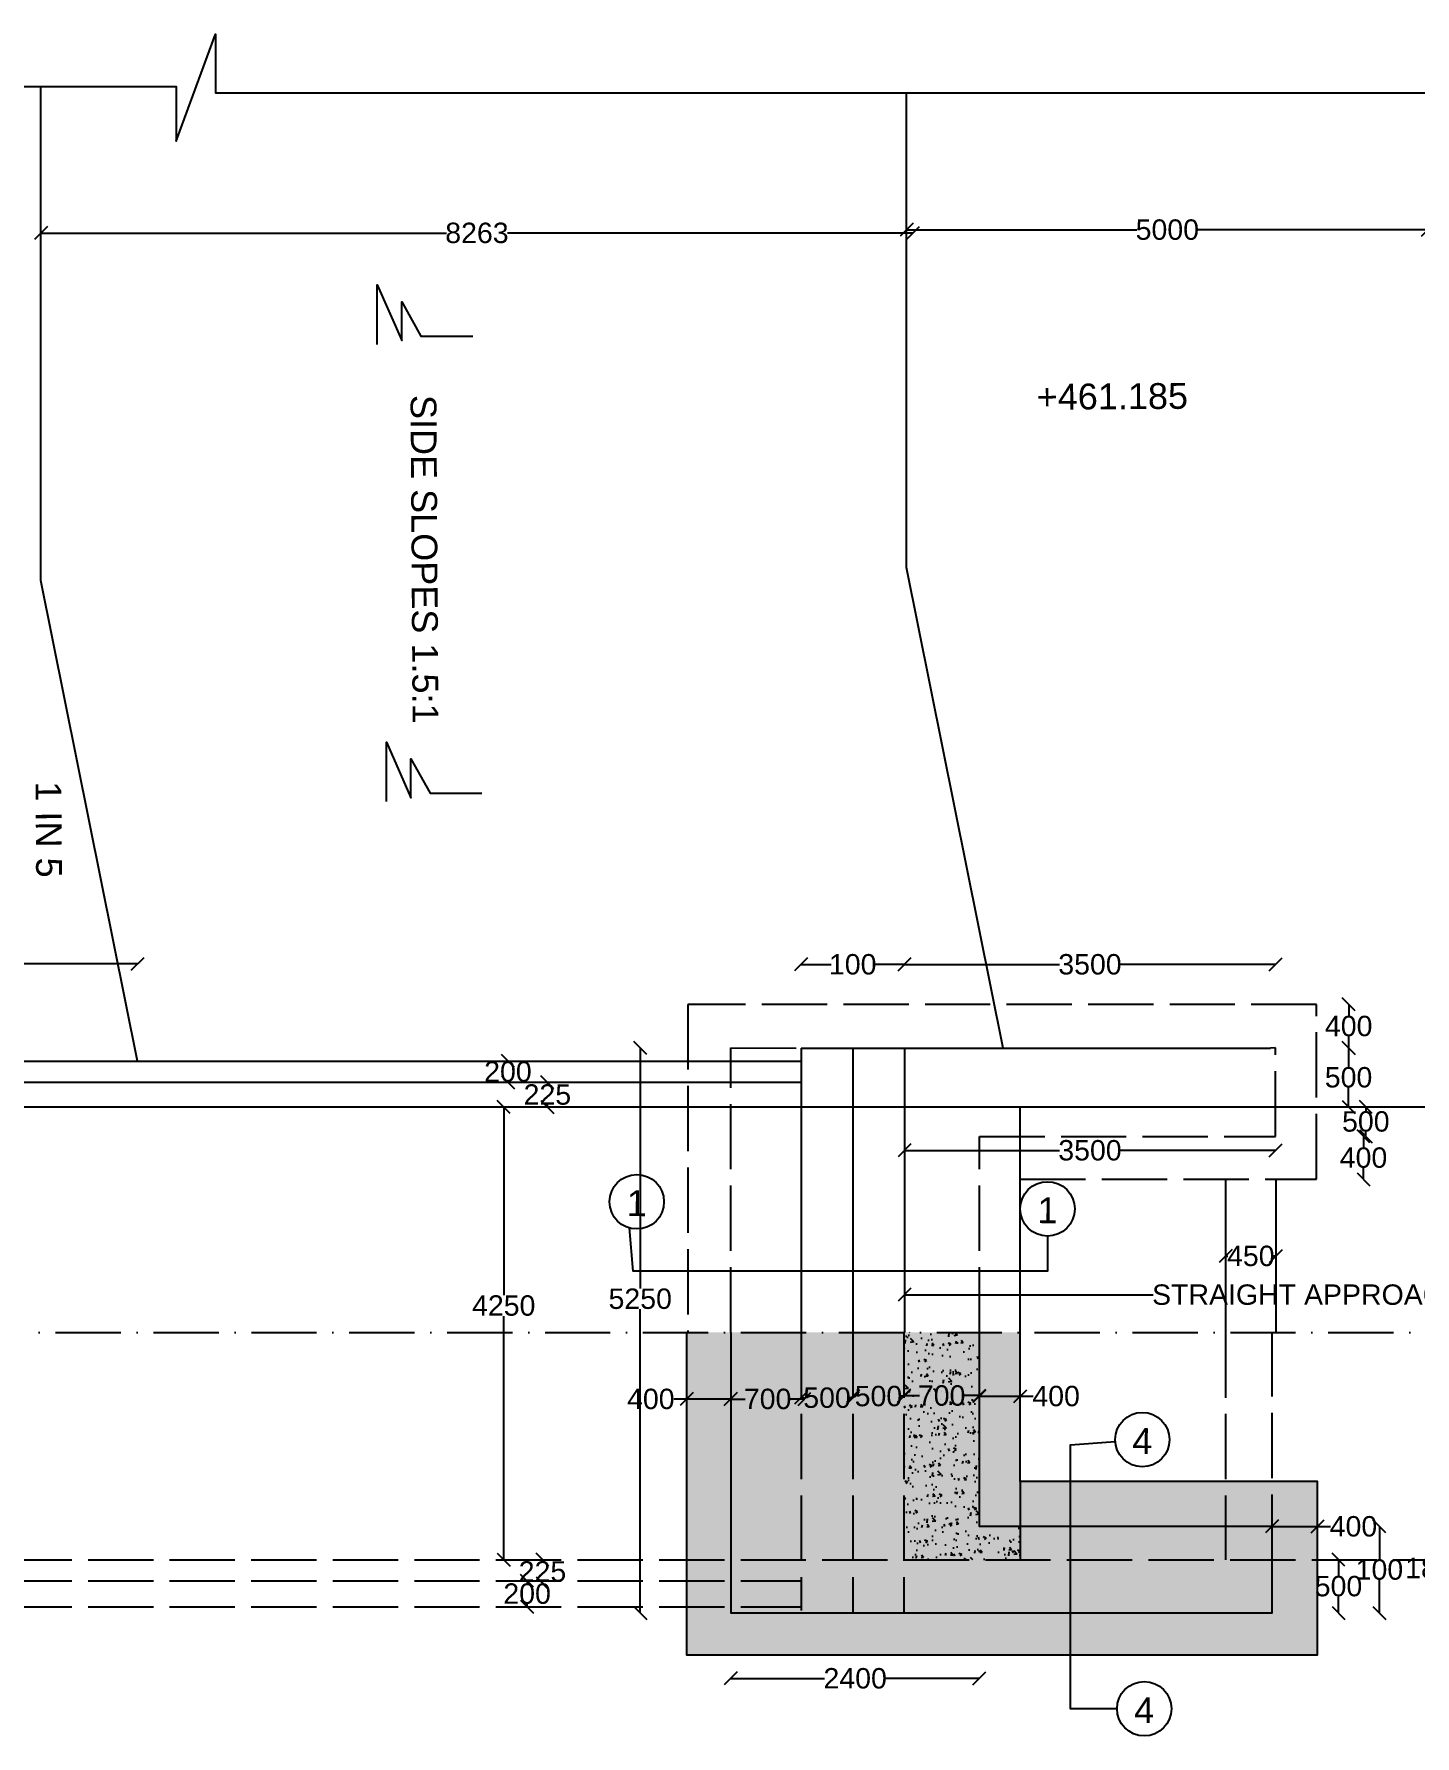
# Model space of a CAD drawing. Header units: millimetres. Extents: x 5124 to 3244763, y 2311 to 45966722.
# Drawn here: x 3212890 to 3223047, y 45934421 to 45946940 of the extents above; entities that cross this region are included whole.
import ezdxf

# ---------------------------------------------------------------- set-up
doc = ezdxf.new("R2010")
doc.units = ezdxf.units.MM
doc.header["$MEASUREMENT"] = 0
doc.linetypes.add('ACAD_ISO02W100', pattern=[15, 12, -3])
doc.linetypes.add('ACAD_ISO10W100', pattern=[18, 12, -3, 0, -3])
for name, color, linetype in [('DIMENSION', 7, 'Continuous'), ('DRAWING', 7, 'Continuous'), ('TEXT', 7, 'Continuous')]:
    doc.layers.add(name, color=color, linetype=linetype)
doc.styles.get("Standard").update_dxf_attribs({"font": 'arial.ttf', "height": 150})
doc.dimstyles.get("Standard").update_dxf_attribs({"dimtxt": 200, "dimasz": 110, "dimexe": 0.18, "dimexo": 0.0625, "dimgap": 0.09, "dimtad": 0, "dimtih": 1, "dimtoh": 1, "dimdec": 0, "dimzin": 0, "dimdsep": 46, "dimtxsty": 'Standard', "dimblk": 'OBLIQUE', "dimcen": 0.09, "dimse1": 1, "dimse2": 1, "dimadec": 0, "dimazin": 0, "dimtfac": 1, "dimtdec": 0, "dimtofl": 0, "dimtmove": 0, "dimatfit": 3, "dimfxl": 1, "dimtolj": 1, "dimtzin": 0, "dimarcsym": 0})
pattern_1 = [(130, (6414575.68, 0), (-215.1780548, -18.8256405), [22.5, -247.5]), (185, (6414575.68, 0), (41.6254001, 225.6576401), [18, -198]), (79.5486, (6414557.75, -1.57), (-173.5528145, 206.8318626), [19.122057, -210.3426336]), (133.8158, (6414575.68, 60), (-320.1723146, -49.6557043), [33.75, -371.25]), (83.3644, (6414549, 55.86), (-280.3988117, 292.2353613), [28.6830864, -315.5139]), (188.8158, (6414575.7, 60), (-280.3985835, 292.2355803), [27, -297]), (159, (6414545.68, 45), (-179.07211564, -120.7856672), [22.5, -247.5]), (214, (6414545.68, 45), (-72.9945996, 217.5450135), [18, -198]), (108.5486, (6414530.76, 34.93), (-252.0667886, 96.759149), [19.122057, -210.3426336]), (142.5, (6414575.68, 0), (-3.6479566, 99.86815615), [0, -195.6, 0, -201, 0, -198.75]), (172.5, (6414575.68, 0), (-78.92086123, 118.32351356), [0, -114.6, 0, -191.1, 0, -75.75]), (212.5, (6414642.58, 0), (-160.14673085, -6.76646152), [0, -75, 0, -234, 0, -310.5]), (222.5, (6414672.58, 0), (-174.9558508, 30.0314947), [0, -97.5, 0, -155.4, 0, -220.5])]

# ---------------------------------------------------------------- blocks, each defined once
blk = doc.blocks.new('_Oblique')
at = {"color": 0, "linetype": 'ByBlock', "lineweight": -2}
blk.add_line((-0.5, -0.5), (0.5, 0.5), dxfattribs=at)
blk = doc.blocks.new('*D108')
at = {"layer": 'Defpoints', "color": 0}
for p in [(3219308, 45945512), (3219308, 45945500), (3223144, 45945512)]:
    blk.add_point(p, dxfattribs=at)
at = {"layer": 'DIMENSION', "color": 0, "lineweight": -2}
for p, q in [((3219308, 45945500), (3221002, 45945500)), ((3223144, 45945500), (3221450, 45945500))]:
    blk.add_line(p, q, dxfattribs=at)
at = {"layer": 'DIMENSION', "color": 0, "lineweight": -2, "xscale": 95, "yscale": 95, "zscale": 95, "rotation": 180}
blk.add_blockref('_Oblique', (3219308, 45945500), dxfattribs=at)
at = {"layer": 'DIMENSION', "color": 0, "lineweight": -2, "xscale": 95, "yscale": 95, "zscale": 95}
blk.add_blockref('_Oblique', (3223144, 45945500), dxfattribs=at)
at = {"layer": 'DIMENSION', "color": 0, "insert": (3221226, 45945500), "char_height": 150, "attachment_point": 5}
blk.add_mtext('\\A1;5000', dxfattribs=at)
blk = doc.blocks.new('*D109')
at = {"layer": 'Defpoints', "color": 0}
for p in [(3212941, 45945500), (3212941, 45945476), (3219355, 45945452)]:
    blk.add_point(p, dxfattribs=at)
at = {"layer": 'DIMENSION', "color": 0, "lineweight": -2}
for p, q in [((3212941, 45945476), (3215924, 45945476)), ((3219355, 45945476), (3216372, 45945476))]:
    blk.add_line(p, q, dxfattribs=at)
at = {"layer": 'DIMENSION', "color": 0, "lineweight": -2, "xscale": 95, "yscale": 95, "zscale": 95, "rotation": 180}
blk.add_blockref('_Oblique', (3212941, 45945476), dxfattribs=at)
at = {"layer": 'DIMENSION', "color": 0, "lineweight": -2, "xscale": 95, "yscale": 95, "zscale": 95}
blk.add_blockref('_Oblique', (3219355, 45945476), dxfattribs=at)
at = {"layer": 'DIMENSION', "color": 0, "insert": (3216148, 45945476), "char_height": 150, "attachment_point": 5}
blk.add_mtext('\\A1;8263', dxfattribs=at)
blk = doc.blocks.new('*D110')
at = {"layer": 'Defpoints', "color": 0}
for p in [(3219293, 45940096), (3219293, 45939481), (3222022, 45939482)]:
    blk.add_point(p, dxfattribs=at)
at = {"layer": 'DIMENSION', "color": 0, "lineweight": -2}
for p, q in [((3219293, 45940096), (3220434, 45940096)), ((3222022, 45940096), (3220881, 45940096))]:
    blk.add_line(p, q, dxfattribs=at)
at = {"layer": 'DIMENSION', "color": 0, "lineweight": -2, "xscale": 95, "yscale": 95, "zscale": 95, "rotation": 180}
blk.add_blockref('_Oblique', (3219293, 45940096), dxfattribs=at)
at = {"layer": 'DIMENSION', "color": 0, "lineweight": -2, "xscale": 95, "yscale": 95, "zscale": 95}
blk.add_blockref('_Oblique', (3222022, 45940096), dxfattribs=at)
at = {"layer": 'DIMENSION', "color": 0, "insert": (3220657, 45940096), "char_height": 150, "attachment_point": 5}
blk.add_mtext('\\A1;3500', dxfattribs=at)
blk = doc.blocks.new('*D111')
at = {"layer": 'Defpoints', "color": 0}
for p in [(3218532, 45940096), (3219293, 45940096), (3218532, 45939481)]:
    blk.add_point(p, dxfattribs=at)
at = {"layer": 'DIMENSION', "color": 0, "lineweight": -2}
for p, q in [((3218532, 45940096), (3218754, 45940096)), ((3219293, 45940096), (3219071, 45940096))]:
    blk.add_line(p, q, dxfattribs=at)
at = {"layer": 'DIMENSION', "color": 0, "lineweight": -2, "xscale": 95, "yscale": 95, "zscale": 95, "rotation": 180}
blk.add_blockref('_Oblique', (3218532, 45940096), dxfattribs=at)
at = {"layer": 'DIMENSION', "color": 0, "lineweight": -2, "xscale": 95, "yscale": 95, "zscale": 95}
blk.add_blockref('_Oblique', (3219293, 45940096), dxfattribs=at)
at = {"layer": 'DIMENSION', "color": 0, "insert": (3218912, 45940096), "char_height": 150, "attachment_point": 5}
blk.add_mtext('\\A1;100', dxfattribs=at)
blk = doc.blocks.new('*D112')
at = {"layer": 'Defpoints', "color": 0}
for p in [(3222022, 45938831), (3219293, 45938728), (3219293, 45938728)]:
    blk.add_point(p, dxfattribs=at)
at = {"layer": 'DIMENSION', "color": 0, "lineweight": -2}
for p, q in [((3219293, 45938728), (3220434, 45938728)), ((3222022, 45938728), (3220881, 45938728))]:
    blk.add_line(p, q, dxfattribs=at)
at = {"layer": 'DIMENSION', "color": 0, "lineweight": -2, "xscale": 95, "yscale": 95, "zscale": 95, "rotation": 180}
blk.add_blockref('_Oblique', (3219293, 45938728), dxfattribs=at)
at = {"layer": 'DIMENSION', "color": 0, "lineweight": -2, "xscale": 95, "yscale": 95, "zscale": 95}
blk.add_blockref('_Oblique', (3222022, 45938728), dxfattribs=at)
at = {"layer": 'DIMENSION', "color": 0, "insert": (3220657, 45938728), "char_height": 150, "attachment_point": 5}
blk.add_mtext('\\A1;3500', dxfattribs=at)
blk = doc.blocks.new('*D113')
at = {"layer": 'Defpoints', "color": 0}
for p in [(3221655, 45937951), (3221655, 45937951), (3222025, 45937951)]:
    blk.add_point(p, dxfattribs=at)
at = {"layer": 'DIMENSION', "color": 0, "lineweight": -2}
for p, q in [((3221655, 45937951), (3221671, 45937951)), ((3222025, 45937951), (3222008, 45937951))]:
    blk.add_line(p, q, dxfattribs=at)
at = {"layer": 'DIMENSION', "color": 0, "lineweight": -2, "xscale": 95, "yscale": 95, "zscale": 95, "rotation": 180}
blk.add_blockref('_Oblique', (3221655, 45937951), dxfattribs=at)
at = {"layer": 'DIMENSION', "color": 0, "lineweight": -2, "xscale": 95, "yscale": 95, "zscale": 95}
blk.add_blockref('_Oblique', (3222025, 45937951), dxfattribs=at)
at = {"layer": 'DIMENSION', "color": 0, "insert": (3221840, 45937951), "char_height": 150, "attachment_point": 5}
blk.add_mtext('\\A1;450', dxfattribs=at)
blk = doc.blocks.new('*D114')
at = {"layer": 'Defpoints', "color": 0}
for p in [(3222022, 45938831), (3192554, 45938516), (3222669, 45938516)]:
    blk.add_point(p, dxfattribs=at)
at = {"layer": 'DIMENSION', "color": 0, "lineweight": -2}
for p, q in [((3222669, 45938831), (3222669, 45938750)), ((3222669, 45938516), (3222669, 45938597))]:
    blk.add_line(p, q, dxfattribs=at)
at = {"layer": 'DIMENSION', "color": 0, "lineweight": -2, "xscale": 95, "yscale": 95, "zscale": 95}
for p, rotation in [((3222669, 45938831), 90), ((3222669, 45938516), 270)]:
    blk.add_blockref('_Oblique', p, dxfattribs=dict(at, rotation=rotation))
at = {"layer": 'DIMENSION', "color": 0, "insert": (3222669, 45938674), "char_height": 150, "attachment_point": 5}
blk.add_mtext('\\A1;400', dxfattribs=at)
blk = doc.blocks.new('*D115')
at = {"layer": 'Defpoints', "color": 0}
for p in [(3191906, 45939048), (3222686, 45939048), (3222669, 45938831)]:
    blk.add_point(p, dxfattribs=at)
at = {"layer": 'DIMENSION', "color": 0, "lineweight": -2}
for p, q in [((3222686, 45939048), (3222686, 45939016)), ((3222686, 45938831), (3222686, 45938863))]:
    blk.add_line(p, q, dxfattribs=at)
at = {"layer": 'DIMENSION', "color": 0, "lineweight": -2, "xscale": 95, "yscale": 95, "zscale": 95}
for p, rotation in [((3222686, 45939048), 90), ((3222686, 45938831), 270)]:
    blk.add_blockref('_Oblique', p, dxfattribs=dict(at, rotation=rotation))
at = {"layer": 'DIMENSION', "color": 0, "insert": (3222686, 45938940), "char_height": 150, "attachment_point": 5}
blk.add_mtext('\\A1;500', dxfattribs=at)
blk = doc.blocks.new('*D106')
at = {"layer": 'Defpoints', "color": 0}
for p in [(3222022, 45939482), (3222559, 45939482), (3222669, 45939048)]:
    blk.add_point(p, dxfattribs=at)
at = {"layer": 'DIMENSION', "color": 0, "lineweight": -2}
for p, q in [((3222559, 45939482), (3222559, 45939342)), ((3222559, 45939048), (3222559, 45939188))]:
    blk.add_line(p, q, dxfattribs=at)
at = {"layer": 'DIMENSION', "color": 0, "lineweight": -2, "xscale": 95, "yscale": 95, "zscale": 95}
for p, rotation in [((3222559, 45939482), 90), ((3222559, 45939048), 270)]:
    blk.add_blockref('_Oblique', p, dxfattribs=dict(at, rotation=rotation))
at = {"layer": 'DIMENSION', "color": 0, "insert": (3222559, 45939265), "char_height": 150, "attachment_point": 5}
blk.add_mtext('\\A1;500', dxfattribs=at)
blk = doc.blocks.new('*D116')
at = {"layer": 'Defpoints', "color": 0}
for p in [(3192554, 45939802), (3222560, 45939802), (3222022, 45939482)]:
    blk.add_point(p, dxfattribs=at)
at = {"layer": 'DIMENSION', "color": 0, "lineweight": -2}
for p, q in [((3222560, 45939802), (3222560, 45939719)), ((3222560, 45939482), (3222560, 45939565))]:
    blk.add_line(p, q, dxfattribs=at)
at = {"layer": 'DIMENSION', "color": 0, "lineweight": -2, "xscale": 95, "yscale": 95, "zscale": 95}
for p, rotation in [((3222560, 45939802), 90), ((3222560, 45939482), 270)]:
    blk.add_blockref('_Oblique', p, dxfattribs=dict(at, rotation=rotation))
at = {"layer": 'DIMENSION', "color": 0, "insert": (3222560, 45939642), "char_height": 150, "attachment_point": 5}
blk.add_mtext('\\A1;400', dxfattribs=at)
blk = doc.blocks.new('*D117')
at = {"layer": 'Defpoints', "color": 0}
for p in [(3219293, 45937709), (3219293, 45937666), (3225868, 45937709)]:
    blk.add_point(p, dxfattribs=at)
at = {"layer": 'DIMENSION', "color": 0, "lineweight": -2}
for p, q in [((3219293, 45937666), (3221123, 45937666)), ((3225868, 45937666), (3224038, 45937666))]:
    blk.add_line(p, q, dxfattribs=at)
at = {"layer": 'DIMENSION', "color": 0, "lineweight": -2, "xscale": 95, "yscale": 95, "zscale": 95, "rotation": 180}
blk.add_blockref('_Oblique', (3219293, 45937666), dxfattribs=at)
at = {"layer": 'DIMENSION', "color": 0, "lineweight": -2, "xscale": 95, "yscale": 95, "zscale": 95}
blk.add_blockref('_Oblique', (3225868, 45937666), dxfattribs=at)
at = {"layer": 'DIMENSION', "color": 0, "insert": (3222581, 45937666), "char_height": 150, "attachment_point": 5}
blk.add_mtext('\\A1;STRAIGHT APPROACH 15000', dxfattribs=at)
blk = doc.blocks.new('*D118')
at = {"layer": 'Defpoints', "color": 0}
for p in [(3219844, 45936908), (3220145, 45936920), (3220145, 45936908)]:
    blk.add_point(p, dxfattribs=at)
at = {"layer": 'DIMENSION', "color": 0, "lineweight": -2}
for p, q in [((3219844, 45936920), (3220145, 45936920)), ((3220145, 45936920), (3220240, 45936920))]:
    blk.add_line(p, q, dxfattribs=at)
at = {"layer": 'DIMENSION', "color": 0, "lineweight": -2, "xscale": 95, "yscale": 95, "zscale": 95, "rotation": 180}
blk.add_blockref('_Oblique', (3219844, 45936920), dxfattribs=at)
at = {"layer": 'DIMENSION', "color": 0, "lineweight": -2, "xscale": 95, "yscale": 95, "zscale": 95}
blk.add_blockref('_Oblique', (3220145, 45936920), dxfattribs=at)
at = {"layer": 'DIMENSION', "color": 0, "insert": (3220408, 45936920), "char_height": 150, "attachment_point": 5}
blk.add_mtext('\\A1;400', dxfattribs=at)
blk = doc.blocks.new('*D119')
at = {"layer": 'Defpoints', "color": 0}
for p in [(3219289, 45936924), (3219289, 45936908), (3219844, 45936908)]:
    blk.add_point(p, dxfattribs=at)
at = {"layer": 'DIMENSION', "color": 0, "lineweight": -2}
for p, q in [((3219289, 45936924), (3219402, 45936924)), ((3219844, 45936924), (3219731, 45936924))]:
    blk.add_line(p, q, dxfattribs=at)
at = {"layer": 'DIMENSION', "color": 0, "lineweight": -2, "xscale": 95, "yscale": 95, "zscale": 95, "rotation": 180}
blk.add_blockref('_Oblique', (3219289, 45936924), dxfattribs=at)
at = {"layer": 'DIMENSION', "color": 0, "lineweight": -2, "xscale": 95, "yscale": 95, "zscale": 95}
blk.add_blockref('_Oblique', (3219844, 45936924), dxfattribs=at)
at = {"layer": 'DIMENSION', "color": 0, "insert": (3219566, 45936924), "char_height": 150, "attachment_point": 5}
blk.add_mtext('\\A1;700', dxfattribs=at)
blk = doc.blocks.new('*D120')
at = {"layer": 'Defpoints', "color": 0}
for p in [(3218914, 45936920), (3218914, 45936908), (3219289, 45936908)]:
    blk.add_point(p, dxfattribs=at)
at = {"layer": 'DIMENSION', "color": 0, "lineweight": -2}
for p, q in [((3218914, 45936920), (3218936, 45936920)), ((3219289, 45936920), (3219267, 45936920))]:
    blk.add_line(p, q, dxfattribs=at)
at = {"layer": 'DIMENSION', "color": 0, "lineweight": -2, "xscale": 95, "yscale": 95, "zscale": 95, "rotation": 180}
blk.add_blockref('_Oblique', (3218914, 45936920), dxfattribs=at)
at = {"layer": 'DIMENSION', "color": 0, "lineweight": -2, "xscale": 95, "yscale": 95, "zscale": 95}
blk.add_blockref('_Oblique', (3219289, 45936920), dxfattribs=at)
at = {"layer": 'DIMENSION', "color": 0, "insert": (3219101, 45936920), "char_height": 150, "attachment_point": 5}
blk.add_mtext('\\A1;500', dxfattribs=at)
blk = doc.blocks.new('*D121')
at = {"layer": 'Defpoints', "color": 0}
for p in [(3218532, 45936908), (3218532, 45936908), (3218914, 45936908)]:
    blk.add_point(p, dxfattribs=at)
at = {"layer": 'DIMENSION', "color": 0, "lineweight": -2}
for p, q in [((3218532, 45936908), (3218557, 45936908)), ((3218914, 45936908), (3218888, 45936908))]:
    blk.add_line(p, q, dxfattribs=at)
at = {"layer": 'DIMENSION', "color": 0, "lineweight": -2, "xscale": 95, "yscale": 95, "zscale": 95, "rotation": 180}
blk.add_blockref('_Oblique', (3218532, 45936908), dxfattribs=at)
at = {"layer": 'DIMENSION', "color": 0, "lineweight": -2, "xscale": 95, "yscale": 95, "zscale": 95}
blk.add_blockref('_Oblique', (3218914, 45936908), dxfattribs=at)
at = {"layer": 'DIMENSION', "color": 0, "insert": (3218723, 45936908), "char_height": 150, "attachment_point": 5}
blk.add_mtext('\\A1;500', dxfattribs=at)
blk = doc.blocks.new('*D122')
at = {"layer": 'Defpoints', "color": 0}
for p in [(3218015, 45936899), (3218015, 45936882), (3218557, 45936882)]:
    blk.add_point(p, dxfattribs=at)
at = {"layer": 'DIMENSION', "color": 0, "lineweight": -2}
for p, q in [((3218015, 45936899), (3218121, 45936899)), ((3218557, 45936899), (3218451, 45936899))]:
    blk.add_line(p, q, dxfattribs=at)
at = {"layer": 'DIMENSION', "color": 0, "lineweight": -2, "xscale": 95, "yscale": 95, "zscale": 95, "rotation": 180}
blk.add_blockref('_Oblique', (3218015, 45936899), dxfattribs=at)
at = {"layer": 'DIMENSION', "color": 0, "lineweight": -2, "xscale": 95, "yscale": 95, "zscale": 95}
blk.add_blockref('_Oblique', (3218557, 45936899), dxfattribs=at)
at = {"layer": 'DIMENSION', "color": 0, "insert": (3218286, 45936899), "char_height": 150, "attachment_point": 5}
blk.add_mtext('\\A1;700', dxfattribs=at)
blk = doc.blocks.new('*D123')
at = {"layer": 'Defpoints', "color": 0}
for p in [(3217690, 45936899), (3217690, 45936882), (3218015, 45936882)]:
    blk.add_point(p, dxfattribs=at)
at = {"layer": 'DIMENSION', "color": 0, "lineweight": -2}
for p, q in [((3217690, 45936899), (3217595, 45936899)), ((3218015, 45936899), (3217690, 45936899))]:
    blk.add_line(p, q, dxfattribs=at)
at = {"layer": 'DIMENSION', "color": 0, "lineweight": -2, "xscale": 95, "yscale": 95, "zscale": 95, "rotation": 180}
blk.add_blockref('_Oblique', (3217690, 45936899), dxfattribs=at)
at = {"layer": 'DIMENSION', "color": 0, "lineweight": -2, "xscale": 95, "yscale": 95, "zscale": 95}
blk.add_blockref('_Oblique', (3218015, 45936899), dxfattribs=at)
at = {"layer": 'DIMENSION', "color": 0, "insert": (3217427, 45936899), "char_height": 150, "attachment_point": 5}
blk.add_mtext('\\A1;400', dxfattribs=at)
blk = doc.blocks.new('*D124')
at = {"layer": 'Defpoints', "color": 0}
for p in [(3221996, 45935962), (3222331, 45935962), (3222331, 45935962)]:
    blk.add_point(p, dxfattribs=at)
at = {"layer": 'DIMENSION', "color": 0, "lineweight": -2}
for p, q in [((3221996, 45935962), (3222331, 45935962)), ((3222331, 45935962), (3222426, 45935962))]:
    blk.add_line(p, q, dxfattribs=at)
at = {"layer": 'DIMENSION', "color": 0, "lineweight": -2, "xscale": 95, "yscale": 95, "zscale": 95, "rotation": 180}
blk.add_blockref('_Oblique', (3221996, 45935962), dxfattribs=at)
at = {"layer": 'DIMENSION', "color": 0, "lineweight": -2, "xscale": 95, "yscale": 95, "zscale": 95}
blk.add_blockref('_Oblique', (3222331, 45935962), dxfattribs=at)
at = {"layer": 'DIMENSION', "color": 0, "insert": (3222595, 45935962), "char_height": 150, "attachment_point": 5}
blk.add_mtext('\\A1;400', dxfattribs=at)
blk = doc.blocks.new('*D125')
at = {"layer": 'Defpoints', "color": 0}
for p in [(3222398, 45935718), (3221996, 45935326), (3222485, 45935326)]:
    blk.add_point(p, dxfattribs=at)
at = {"layer": 'DIMENSION', "color": 0, "lineweight": -2}
for p, q in [((3222485, 45935718), (3222485, 45935599)), ((3222485, 45935326), (3222485, 45935445))]:
    blk.add_line(p, q, dxfattribs=at)
at = {"layer": 'DIMENSION', "color": 0, "lineweight": -2, "xscale": 95, "yscale": 95, "zscale": 95}
for p, rotation in [((3222485, 45935718), 90), ((3222485, 45935326), 270)]:
    blk.add_blockref('_Oblique', p, dxfattribs=dict(at, rotation=rotation))
at = {"layer": 'DIMENSION', "color": 0, "insert": (3222485, 45935522), "char_height": 150, "attachment_point": 5}
blk.add_mtext('\\A1;500', dxfattribs=at)
blk = doc.blocks.new('*D107')
at = {"layer": 'Defpoints', "color": 0}
for p in [(3222331, 45935962), (3221996, 45935326), (3222786, 45935326)]:
    blk.add_point(p, dxfattribs=at)
at = {"layer": 'DIMENSION', "color": 0, "lineweight": -2}
for p, q in [((3222786, 45935962), (3222786, 45935721)), ((3222786, 45935326), (3222786, 45935568))]:
    blk.add_line(p, q, dxfattribs=at)
at = {"layer": 'DIMENSION', "color": 0, "lineweight": -2, "xscale": 95, "yscale": 95, "zscale": 95}
for p, rotation in [((3222786, 45935962), 90), ((3222786, 45935326), 270)]:
    blk.add_blockref('_Oblique', p, dxfattribs=dict(at, rotation=rotation))
at = {"layer": 'DIMENSION', "color": 0, "insert": (3222786, 45935644), "char_height": 150, "attachment_point": 5}
blk.add_mtext('\\A1;100', dxfattribs=at)
blk = doc.blocks.new('*D126')
at = {"layer": 'Defpoints', "color": 0}
for p in [(3222331, 45936293), (3222331, 45935017), (3223208, 45935017)]:
    blk.add_point(p, dxfattribs=at)
at = {"layer": 'DIMENSION', "color": 0, "lineweight": -2}
for p, q in [((3223208, 45936293), (3223208, 45935732)), ((3223208, 45935017), (3223208, 45935578))]:
    blk.add_line(p, q, dxfattribs=at)
at = {"layer": 'DIMENSION', "color": 0, "lineweight": -2, "xscale": 95, "yscale": 95, "zscale": 95}
for p, rotation in [((3223208, 45936293), 90), ((3223208, 45935017), 270)]:
    blk.add_blockref('_Oblique', p, dxfattribs=dict(at, rotation=rotation))
at = {"layer": 'DIMENSION', "color": 0, "insert": (3223208, 45935655), "char_height": 150, "attachment_point": 5}
blk.add_mtext('\\A1;1800', dxfattribs=at)
blk = doc.blocks.new('*D127')
at = {"layer": 'Defpoints', "color": 0}
for p in [(3219844, 45935962), (3218015, 45935326), (3219844, 45934844)]:
    blk.add_point(p, dxfattribs=at)
at = {"layer": 'DIMENSION', "color": 0, "lineweight": -2}
for p, q in [((3218015, 45934844), (3218705, 45934844)), ((3219844, 45934844), (3219155, 45934844))]:
    blk.add_line(p, q, dxfattribs=at)
at = {"layer": 'DIMENSION', "color": 0, "lineweight": -2, "xscale": 95, "yscale": 95, "zscale": 95, "rotation": 180}
blk.add_blockref('_Oblique', (3218015, 45934844), dxfattribs=at)
at = {"layer": 'DIMENSION', "color": 0, "lineweight": -2, "xscale": 95, "yscale": 95, "zscale": 95}
blk.add_blockref('_Oblique', (3219844, 45934844), dxfattribs=at)
at = {"layer": 'DIMENSION', "color": 0, "insert": (3218930, 45934844), "char_height": 150, "attachment_point": 5}
blk.add_mtext('\\A1;2400', dxfattribs=at)
blk = doc.blocks.new('*D128')
at = {"layer": 'Defpoints', "color": 0}
for p in [(3218015, 45939482), (3217349, 45935326), (3218015, 45935326)]:
    blk.add_point(p, dxfattribs=at)
at = {"layer": 'DIMENSION', "color": 0, "lineweight": -2}
for p, q in [((3217349, 45939482), (3217349, 45937713)), ((3217349, 45935326), (3217349, 45937560))]:
    blk.add_line(p, q, dxfattribs=at)
at = {"layer": 'DIMENSION', "color": 0, "lineweight": -2, "xscale": 95, "yscale": 95, "zscale": 95}
for p, rotation in [((3217349, 45939482), 90), ((3217349, 45935326), 270)]:
    blk.add_blockref('_Oblique', p, dxfattribs=dict(at, rotation=rotation))
at = {"layer": 'DIMENSION', "color": 0, "insert": (3217349, 45937636), "char_height": 150, "attachment_point": 5}
blk.add_mtext('\\A1;5250', dxfattribs=at)
blk = doc.blocks.new('*D129')
at = {"layer": 'Defpoints', "color": 0}
for p in [(3216424, 45935562), (3216424, 45935371), (3216517, 45935371)]:
    blk.add_point(p, dxfattribs=at)
at = {"layer": 'DIMENSION', "color": 0, "lineweight": -2}
for p, q in [((3216517, 45935562), (3216517, 45935543)), ((3216517, 45935371), (3216517, 45935390))]:
    blk.add_line(p, q, dxfattribs=at)
at = {"layer": 'DIMENSION', "color": 0, "lineweight": -2, "xscale": 95, "yscale": 95, "zscale": 95}
for p, rotation in [((3216517, 45935562), 90), ((3216517, 45935371), 270)]:
    blk.add_blockref('_Oblique', p, dxfattribs=dict(at, rotation=rotation))
at = {"layer": 'DIMENSION', "color": 0, "insert": (3216517, 45935467), "char_height": 150, "attachment_point": 5}
blk.add_mtext('\\A1;200', dxfattribs=at)
blk = doc.blocks.new('*D130')
at = {"layer": 'Defpoints', "color": 0}
for p in [(3198078, 45935718), (3216630, 45935718), (3216498, 45935543)]:
    blk.add_point(p, dxfattribs=at)
at = {"layer": 'DIMENSION', "color": 0, "lineweight": -2}
for p, q in [((3216630, 45935718), (3216630, 45935707)), ((3216630, 45935543), (3216630, 45935554))]:
    blk.add_line(p, q, dxfattribs=at)
at = {"layer": 'DIMENSION', "color": 0, "lineweight": -2, "xscale": 95, "yscale": 95, "zscale": 95}
for p, rotation in [((3216630, 45935718), 90), ((3216630, 45935543), 270)]:
    blk.add_blockref('_Oblique', p, dxfattribs=dict(at, rotation=rotation))
at = {"layer": 'DIMENSION', "color": 0, "insert": (3216630, 45935630), "char_height": 150, "attachment_point": 5}
blk.add_mtext('\\A1;225', dxfattribs=at)
blk = doc.blocks.new('*D131')
at = {"layer": 'Defpoints', "color": 0}
for p in [(3216345, 45939048), (3216414, 45939048), (3216414, 45935718)]:
    blk.add_point(p, dxfattribs=at)
at = {"layer": 'DIMENSION', "color": 0, "lineweight": -2}
for p, q in [((3216345, 45939048), (3216345, 45937662)), ((3216345, 45935718), (3216345, 45937509))]:
    blk.add_line(p, q, dxfattribs=at)
at = {"layer": 'DIMENSION', "color": 0, "lineweight": -2, "xscale": 95, "yscale": 95, "zscale": 95}
for p, rotation in [((3216345, 45939048), 90), ((3216345, 45935718), 270)]:
    blk.add_blockref('_Oblique', p, dxfattribs=dict(at, rotation=rotation))
at = {"layer": 'DIMENSION', "color": 0, "insert": (3216345, 45937586), "char_height": 150, "attachment_point": 5}
blk.add_mtext('\\A1;4250', dxfattribs=at)
blk = doc.blocks.new('*D132')
at = {"layer": 'Defpoints', "color": 0}
for p in [(3216587, 45939229), (3216666, 45939229), (3216587, 45939048)]:
    blk.add_point(p, dxfattribs=at)
at = {"layer": 'DIMENSION', "color": 0, "lineweight": -2}
for p, q in [((3216666, 45939229), (3216666, 45939215)), ((3216666, 45939048), (3216666, 45939062))]:
    blk.add_line(p, q, dxfattribs=at)
at = {"layer": 'DIMENSION', "color": 0, "lineweight": -2, "xscale": 95, "yscale": 95, "zscale": 95}
for p, rotation in [((3216666, 45939229), 90), ((3216666, 45939048), 270)]:
    blk.add_blockref('_Oblique', p, dxfattribs=dict(at, rotation=rotation))
at = {"layer": 'DIMENSION', "color": 0, "insert": (3216666, 45939138), "char_height": 150, "attachment_point": 5}
blk.add_mtext('\\A1;225', dxfattribs=at)
blk = doc.blocks.new('*D133')
at = {"layer": 'Defpoints', "color": 0}
for p in [(3216376, 45939386), (3216415, 45939386), (3216415, 45939229)]:
    blk.add_point(p, dxfattribs=at)
at = {"layer": 'DIMENSION', "color": 0, "lineweight": -2}
for p, q in [((3216376, 45939386), (3216376, 45939384)), ((3216376, 45939229), (3216376, 45939231))]:
    blk.add_line(p, q, dxfattribs=at)
at = {"layer": 'DIMENSION', "color": 0, "lineweight": -2, "xscale": 95, "yscale": 95, "zscale": 95}
for p, rotation in [((3216376, 45939386), 90), ((3216376, 45939229), 270)]:
    blk.add_blockref('_Oblique', p, dxfattribs=dict(at, rotation=rotation))
at = {"layer": 'DIMENSION', "color": 0, "insert": (3216376, 45939307), "char_height": 150, "attachment_point": 5}
blk.add_mtext('\\A1;200', dxfattribs=at)
blk = doc.blocks.new('*D142')
at = {"layer": 'Defpoints', "color": 0}
for p in [(3213652, 45940100), (3200924, 45939386), (3213652, 45939386)]:
    blk.add_point(p, dxfattribs=at)
at = {"layer": 'DIMENSION', "color": 0, "lineweight": -2}
for p, q in [((3200924, 45940100), (3207013, 45940100)), ((3213652, 45940100), (3207563, 45940100))]:
    blk.add_line(p, q, dxfattribs=at)
at = {"layer": 'DIMENSION', "color": 0, "lineweight": -2, "xscale": 95, "yscale": 95, "zscale": 95, "rotation": 180}
blk.add_blockref('_Oblique', (3200924, 45940100), dxfattribs=at)
at = {"layer": 'DIMENSION', "color": 0, "lineweight": -2, "xscale": 95, "yscale": 95, "zscale": 95}
blk.add_blockref('_Oblique', (3213652, 45940100), dxfattribs=at)
at = {"layer": 'DIMENSION', "color": 0, "insert": (3207288, 45940100), "char_height": 150, "attachment_point": 5}
blk.add_mtext('\\A1;16300', dxfattribs=at)

msp = doc.modelspace()

# ---------------------------------------------------------------- hatches: boundary and pattern name
at = {"layer": 'DRAWING'}
h = msp.add_hatch(dxfattribs=at)
h.set_pattern_fill('AR-CONC', color=256, scale=30)
h.set_pattern_definition(pattern_1)
h.paths.add_polyline_path([(3219844.2, 45935962), (3220144.7, 45935962), (3220144.7, 45936293), (3220144.7, 45937389), (3219844.2, 45937389)], flags=16)
h.paths.add_polyline_path([(3219288.7, 45935717.5), (3220144.7, 45935717.5), (3220144.7, 45935962), (3219844.2, 45935962), (3219844.2, 45937389), (3219288.7, 45937389)])
h.paths.add_polyline_path([(3218913.7, 45935717.5), (3219288.7, 45935717.5), (3219288.7, 45937389), (3218913.7, 45937389)])
h.paths.add_polyline_path([(3218531.7, 45935717.5), (3218913.7, 45935717.5), (3218913.7, 45937389), (3218531.7, 45937389)])
h.paths.add_polyline_path([(3218531.7, 45937389), (3218015.2, 45937389), (3218015.2, 45935717.5), (3218531.7, 45935717.5)])
h.paths.add_polyline_path([(3217690.2, 45935717.5), (3218015.2, 45935717.5), (3218015.2, 45937389), (3217690.2, 45937389)])
h.paths.add_polyline_path([(3217690.2, 45935562.5), (3218015.2, 45935562.5), (3218015.2, 45935717.5), (3217690.2, 45935717.5)], flags=17)
h.paths.add_polyline_path([(3217690.2, 45935371), (3218015.2, 45935371), (3218015.2, 45935562.5), (3217690.2, 45935562.5)], flags=16)
h.paths.add_polyline_path([(3218015.2, 45935717.5), (3218015.2, 45935562.5), (3218531.7, 45935562.5), (3218531.7, 45935717.5)], flags=16)
h.paths.add_polyline_path([(3218531.7, 45935371), (3218531.7, 45935562.5), (3218015.2, 45935562.5), (3218015.2, 45935371)], flags=16)
h.paths.add_polyline_path([(3218531.7, 45935371), (3218015.2, 45935371), (3218015.2, 45935326.5), (3218913.7, 45935326.5), (3218913.7, 45935717.5), (3218531.7, 45935717.5)], flags=17)
h.paths.add_polyline_path([(3218913.7, 45935326.5), (3219288.7, 45935326.5), (3219288.7, 45935717.5), (3218913.7, 45935717.5)])
h.paths.add_polyline_path([(3222331.2, 45935017), (3222331.2, 45935717.5), (3221996.2, 45935717.5), (3221996.2, 45935326.5), (3218015.2, 45935326.5), (3218015.2, 45935371), (3217690.2, 45935371), (3217690.2, 45935017)])
h.paths.add_polyline_path([(3221996.2, 45935326.5), (3221996.2, 45935717.5), (3219288.7, 45935717.5), (3219288.7, 45935326.5)], flags=17)
h.paths.add_polyline_path([(3221654.7, 45935717.5), (3221654.7, 45935962), (3220144.7, 45935962), (3220144.7, 45935717.5)])
h.paths.add_polyline_path([(3221654.7, 45935962), (3221654.7, 45935717.5), (3221996.2, 45935717.5), (3221996.2, 45935962)])
h.paths.add_polyline_path([(3222331.2, 45935717.5), (3222331.2, 45936293), (3221996.2, 45936293), (3221996.2, 45935717.5)])
h.paths.add_polyline_path([(3221996.2, 45935962), (3221996.2, 45936293), (3221654.7, 45936293), (3221654.7, 45935962)])
h.paths.add_polyline_path([(3221654.7, 45935962), (3221654.7, 45936293), (3220144.7, 45936293), (3220144.7, 45935962)])
h = msp.add_hatch(dxfattribs=at)
h.set_pattern_fill('AR-CONC', color=256, scale=30)
h.set_pattern_definition(pattern_1)
h.paths.add_polyline_path([(3219844.2, 45937389), (3219288.7, 45937389), (3219288.7, 45935717.5), (3220144.7, 45935717.5), (3220144.7, 45935962), (3219844.2, 45935962)])

# ---------------------------------------------------------------- linework, layer by layer
at = {"layer": 'DIMENSION'}
for points in [[(3207287.8, 45946553.5), (3213935.2, 45946553.5), (3213935.2, 45946152.5), (3214226.2, 45946939.5), (3214226.2, 45946507), (3233380.3, 45946507)], [(3213652.2, 45939385.5), (3212941.2, 45942920.5), (3212941.2, 45946553.5)], [(3220018.7, 45939481), (3219307.7, 45943016), (3219307.7, 45946507)], [(3215415, 45944656), (3215415, 45945094.5), (3215595.5, 45944684.5), (3215595.5, 45944970.5), (3215736.5, 45944717.5), (3216118.5, 45944717.5)], [(3215481.7, 45941293.3), (3215481.7, 45941731.8), (3215662.2, 45941321.8), (3215662.2, 45941607.8), (3215803.2, 45941354.8), (3216185.2, 45941354.8)], [(3218531.7, 45939481), (3218531.7, 45937389)], [(3218531.7, 45939481), (3221985.2, 45939481)], [(3218913.7, 45939481), (3218913.7, 45937389)], [(3219293.2, 45939481), (3219293.2, 45937389)], [(3207287.8, 45939385.5), (3218531.7, 45939385.5)], [(3207287.8, 45939229), (3218531.7, 45939229)], [(3207287.8, 45939048), (3229984.1, 45939048)], [(3220144.7, 45937389), (3220144.7, 45939048)], [(3221654.7, 45938512.5), (3221654.7, 45937389)], [(3222024.7, 45938512.5), (3222024.7, 45937389)], [(3217690.2, 45937389), (3217690.2, 45935017), (3222331.2, 45935017), (3222331.2, 45936293), (3220144.7, 45936293), (3220144.7, 45935717.5)], [(3218015.2, 45937389), (3218015.2, 45935326.5), (3221996.2, 45935326.5), (3221996.2, 45935717.5)], [(3222002.7, 45935962), (3219844.2, 45935962), (3219844.2, 45937389)], [(3220144.7, 45936293), (3220144.7, 45937389)]]:
    msp.add_lwpolyline(points, dxfattribs=at)
for centre in [(3217323.8, 45938349.8), (3220344.7, 45938297.8), (3221042, 45936600.5), (3221055.9, 45934620.8)]:
    msp.add_circle(centre, 200, dxfattribs=at)
at = {"layer": 'DRAWING', "linetype": 'ACAD_ISO02W100', "ltscale": 40}
for points in [[(3220144.7, 45938516.5), (3222323.7, 45938516.5), (3222323.7, 45939802), (3217699.7, 45939802), (3217699.7, 45937389)], [(3218015.2, 45937389), (3218015.2, 45939481.5), (3218531.7, 45939481)], [(3219844.2, 45937389), (3219844.2, 45938831), (3222021.7, 45938831), (3222021.7, 45939482), (3221985.2, 45939481)], [(3218531.7, 45937389), (3218531.7, 45935344)], [(3218913.7, 45937389), (3218913.7, 45935326.5)], [(3219288.7, 45937389), (3219288.7, 45935326.5)], [(3221654.7, 45937389), (3221654.7, 45935717.5)], [(3221996.2, 45935717.5), (3221996.2, 45937389)], [(3207287.8, 45935717.5), (3230168, 45935717.5)], [(3207287.8, 45935562.5), (3218531.7, 45935562.5)], [(3207287.8, 45935371), (3218531.7, 45935371)]]:
    msp.add_lwpolyline(points, dxfattribs=at)
at = {"layer": 'DRAWING'}
for points in [[(3220344.7, 45938097.8), (3220344.7, 45937840.2), (3217297.2, 45937840.2), (3217269.2, 45938157.4)], [(3220855.9, 45934620.7), (3220514, 45934620.7), (3220514, 45936562.3), (3220842.5, 45936586.1)]]:
    msp.add_lwpolyline(points, dxfattribs=at)
at = {"layer": 'DRAWING', "linetype": 'ACAD_ISO10W100', "ltscale": 40}
msp.add_lwpolyline([(3207287.8, 45937389), (3233977, 45937389), (3233977, 45937970.5)], dxfattribs=at)

# ---------------------------------------------------------------- texts
at = {"layer": 'TEXT'}
for s, height, rotation, p in [(' +461.185', 189.86, 0.36816, (3220191.6, 45944175.5)), ('SIDE SLOPES 1.5:1', 189.855, 270.36816, (3215659.5, 45944284.4)), ('1 IN 5', 189.86, 270.36816, (3212901.4, 45941441.6)), ('1', 189.9, 359.63184, (3217249.3, 45938244.9)), ('1', 189.9, 359.63184, (3220270.1, 45938192.9)), ('4', 189.9, 359.63184, (3220967.5, 45936495.6)), ('4', 189.9, 359.63184, (3220981.4, 45934515.9))]:
    msp.add_text(s, height=height, rotation=rotation, dxfattribs=at).set_placement(p)

# ---------------------------------------------------------------- dimensions: what is measured, and where the dimension line sits
at = {"layer": 'DIMENSION'}
for base, p1, p2, angle, text, picture, middle in [((3212941.2, 45945476.5), (3219355.2, 45945452.5), (3212941.2, 45945500), 180, '8263', '*D109', (3216148.2, 45945476.5)), ((3219307.7, 45945500), (3223143.9, 45945512), (3219307.7, 45945512), 180, '5000', '*D108', (3221225.8, 45945500)), ((3218531.7, 45940095.5), (3219293.2, 45940096), (3218531.7, 45939481), 180, '100', '*D111', (3218912.4, 45940095.5)), ((3219293.2, 45940096), (3222021.7, 45939482), (3219293.2, 45939481), 180, '3500', '*D110', (3220657.4, 45940096)), ((3222559.7, 45939802), (3222021.7, 45939482), (3192554, 45939802), 90, '400', '*D116', (3222559.7, 45939642)), ((3222559.2, 45939482), (3222669.2, 45939048), (3222021.7, 45939482), 90, '500', '*D106', (3222559.2, 45939265)), ((3216375.7, 45939385.5), (3216415.2, 45939229), (3216415.2, 45939385.5), 90, '200', '*D133', (3216375.7, 45939307.2)), ((3216666.2, 45939229), (3216587.2, 45939048), (3216587.2, 45939229), 90, '225', '*D132', (3216666.2, 45939138.5)), ((3222685.7, 45939048), (3222669.2, 45938831), (3191906.5, 45939048), 90, '500', '*D115', (3222685.7, 45938939.5)), ((3222669.2, 45938516.5), (3222021.7, 45938831), (3192554, 45938516.5), 90, '400', '*D114', (3222669.2, 45938673.8)), ((3219293.2, 45938728.5), (3222021.7, 45938831), (3219293.2, 45938728.5), 180, '3500', '*D112', (3220657.4, 45938728.5)), ((3221654.7, 45937950.8), (3222024.7, 45937950.8), (3221654.7, 45937950.8), 180, '450', '*D113', (3221839.7, 45937950.8)), ((3219293.2, 45937666), (3225868.2, 45937709), (3219293.2, 45937709), 180, 'STRAIGHT APPROACH 15000', '*D117', (3222580.7, 45937666)), ((3218913.7, 45936920), (3219288.7, 45936907.5), (3218913.7, 45936907.5), 180, '500', '*D120', (3219101.2, 45936920)), ((3219288.7, 45936924), (3219844.2, 45936907.5), (3219288.7, 45936907.5), 180, '700', '*D119', (3219566.4, 45936924)), ((3220144.7, 45936920), (3219844.2, 45936907.5), (3220144.7, 45936907.5), 180, '400', '*D118', (3220408.2, 45936920)), ((3217690.2, 45936899), (3218015.2, 45936882), (3217690.2, 45936882), 180, '400', '*D123', (3217426.6, 45936899)), ((3218015.2, 45936899), (3218557.2, 45936882), (3218015.2, 45936882), 180, '700', '*D122', (3218286.2, 45936899)), ((3218531.7, 45936907.5), (3218913.7, 45936907.5), (3218531.7, 45936907.5), 180, '500', '*D121', (3218722.7, 45936907.5)), ((3223207.7, 45935017), (3222331.2, 45936293), (3222331.2, 45935017), 90, '1800', '*D126', (3223207.7, 45935655)), ((3222331.2, 45935962), (3221996.2, 45935962), (3222331.2, 45935962), 180, '400', '*D124', (3222594.7, 45935962)), ((3219844.2, 45934844), (3218015.2, 45935326.5), (3219844.2, 45935962), 180, '2400', '*D127', (3218929.7, 45934844)), ((3222786.2, 45935326.5), (3222331.2, 45935962), (3221996.2, 45935326.5), 90, '100', '*D107', (3222786.2, 45935644.2)), ((3216630.2, 45935717.5), (3216497.5, 45935543.3), (3198078.2, 45935717.5), 90, '225', '*D130', (3216630.2, 45935630.4)), ((3222484.7, 45935326.5), (3222397.7, 45935717.5), (3221996.2, 45935326.5), 90, '500', '*D125', (3222484.7, 45935522)), ((3216516.7, 45935371), (3216424.2, 45935562.5), (3216424.2, 45935371), 90, '200', '*D129', (3216516.7, 45935466.8))]:
    dim = msp.add_linear_dim(base=base, p1=p1, p2=p2, angle=angle, text=text, dimstyle='Standard', override={"dimasz": 95, "dimarcsym": 1}, dxfattribs=at)
    dim.commit()
    dim.dimension.update_dxf_attribs({"geometry": picture, "text_midpoint": middle})
dim = msp.add_linear_dim(base=(3213652.2, 45940099.5), p1=(3200923.5, 45939385.5), p2=(3213652.2, 45939385.5), text='16300', dimstyle='Standard', override={"dimasz": 95, "dimarcsym": 1}, dxfattribs=at)
dim.commit()
dim.dimension.update_dxf_attribs({"geometry": '*D142', "text_midpoint": (3207287.8, 45940099.5)})
for base, p1, p2, text, picture, middle in [((3217348.7, 45935326.5), (3218015.2, 45939481.5), (3218015.2, 45935326.5), '5250', '*D128', (3217348.7, 45937636.5)), ((3216345.2, 45939048), (3216413.7, 45935717.5), (3216413.7, 45939048), '4250', '*D131', (3216345.2, 45937585.5))]:
    dim = msp.add_linear_dim(base=base, p1=p1, p2=p2, angle=90, text=text, dimstyle='Standard', override={"dimasz": 95, "dimarcsym": 1}, dxfattribs=at)
    dim.commit()
    dim.dimension.update_dxf_attribs({"geometry": picture, "text_midpoint": middle, "dimtype": 160})

doc.saveas('drawing.dxf')
